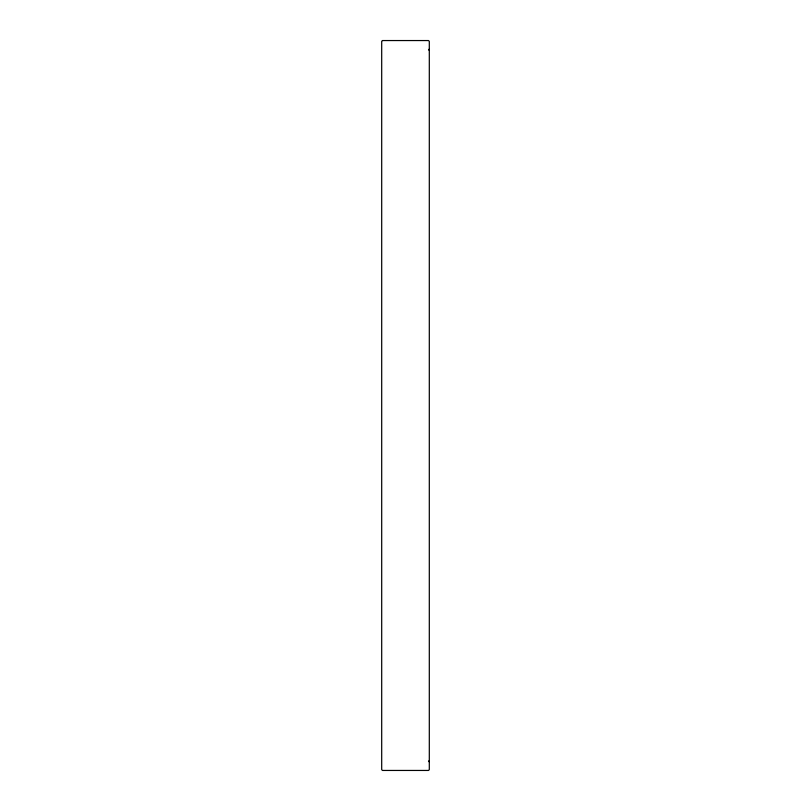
<?xml version="1.0" encoding="UTF-8"?>
<svg xmlns="http://www.w3.org/2000/svg" width="811" height="811" viewBox="0 0 811 811"><rect width="100%" height="100%" fill="white"/><g stroke="black" fill="none" stroke-linecap="round" stroke-linejoin="round"><path stroke-width="1.22" d="M429.303 49.116L428.512 49.907L429.303 49.572M429.303 761.428L428.512 761.093L429.303 761.884M382.488 40.55L381.697 41.341L381.697 769.659L382.488 770.45L428.512 770.45L429.303 769.659L429.303 41.341L428.512 40.55L382.488 40.55"/></g></svg>
